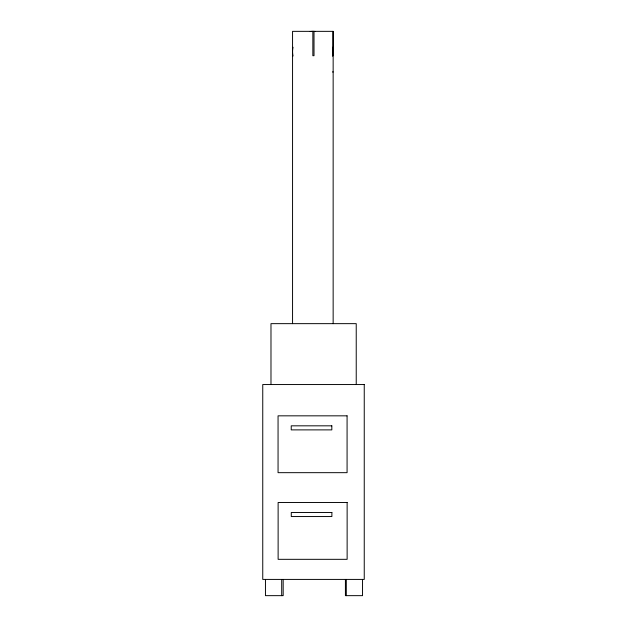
<?xml version="1.0" encoding="UTF-8"?>
<svg xmlns="http://www.w3.org/2000/svg" width="627" height="627" viewBox="0 0 627 627"><rect width="100%" height="100%" fill="white"/><g stroke="black" fill="none" stroke-linecap="round" stroke-linejoin="round"><path stroke-width="0.94" d="M332.576 56.03L333.149 51.649L332.576 47.268M332.459 55.709L333.149 55.709M332.459 71.948L333.149 71.948M362.539 579.411L362.539 595.65L345.414 595.65L345.414 579.411M356.23 384.547L356.23 323.65L270.982 323.65L270.982 384.547M346.3 579.411L346.3 595.65M333.149 323.65L333.149 31.35L292.558 31.35L292.558 323.65M333 31.35L333 55.709M314.009 31.35L314.009 55.709L312.849 55.709L312.849 31.35M283.177 579.411L283.177 595.65L265.456 595.65L265.456 579.411M281.695 579.411L281.695 595.65M293.036 56.046A20.299 20.299 0 0 1 293.036 47.252M310.2 31.522A20.299 20.299 0 0 1 315.506 31.522M364.248 384.547L262.752 384.547L262.752 579.411L364.248 579.411L364.248 384.547M347.076 415.834L278.059 415.834L278.059 472.672L347.076 472.672L347.076 415.834M331.824 425.827L291.226 425.827L291.226 429.887L331.824 429.887L331.824 425.827M347.131 502.493L278.122 502.493L278.122 559.323L347.131 559.323L347.131 502.493M331.879 512.486L291.281 512.486L291.281 516.546L331.879 516.546L331.879 512.486"/></g></svg>
